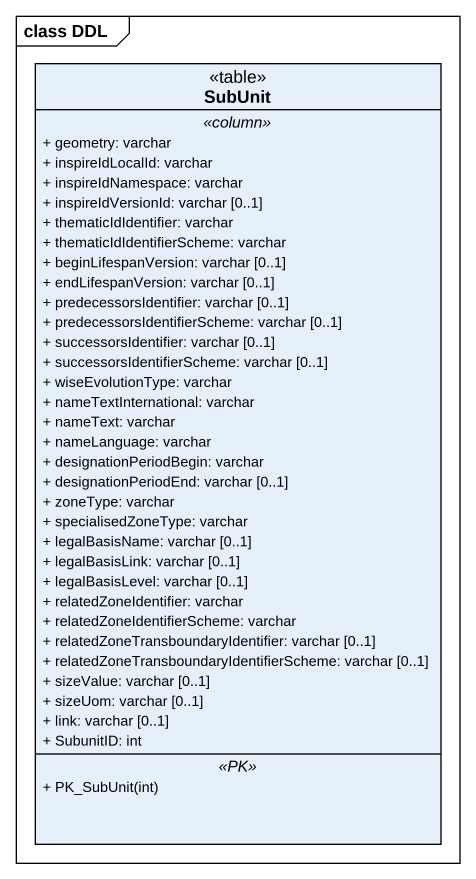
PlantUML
@startuml
mainframe class DDL
hide circle
hide empty members
skinparam classAttributeIconSize 0
class SubUnit <<table>> {
  .. <<column>> ..
  + geometry: varchar
  + inspireIdLocalId: varchar
  + inspireIdNamespace: varchar
  + inspireIdVersionId: varchar [0..1]
  + thematicIdIdentifier: varchar
  + thematicIdIdentifierScheme: varchar
  + beginLifespanVersion: varchar [0..1]
  + endLifespanVersion: varchar [0..1]
  + predecessorsIdentifier: varchar [0..1]
  + predecessorsIdentifierScheme: varchar [0..1]
  + successorsIdentifier: varchar [0..1]
  + successorsIdentifierScheme: varchar [0..1]
  + wiseEvolutionType: varchar
  + nameTextInternational: varchar
  + nameText: varchar
  + nameLanguage: varchar
  + designationPeriodBegin: varchar
  + designationPeriodEnd: varchar [0..1]
  + zoneType: varchar
  + specialisedZoneType: varchar
  + legalBasisName: varchar [0..1]
  + legalBasisLink: varchar [0..1]
  + legalBasisLevel: varchar [0..1]
  + relatedZoneIdentifier: varchar
  + relatedZoneIdentifierScheme: varchar
  + relatedZoneTransboundaryIdentifier: varchar [0..1]
  + relatedZoneTransboundaryIdentifierScheme: varchar [0..1]
  + sizeValue: varchar [0..1]
  + sizeUom: varchar [0..1]
  + link: varchar [0..1]
  + SubunitID: int
  .. <<PK>> ..
  + PK_SubUnit(int)
}
@enduml
